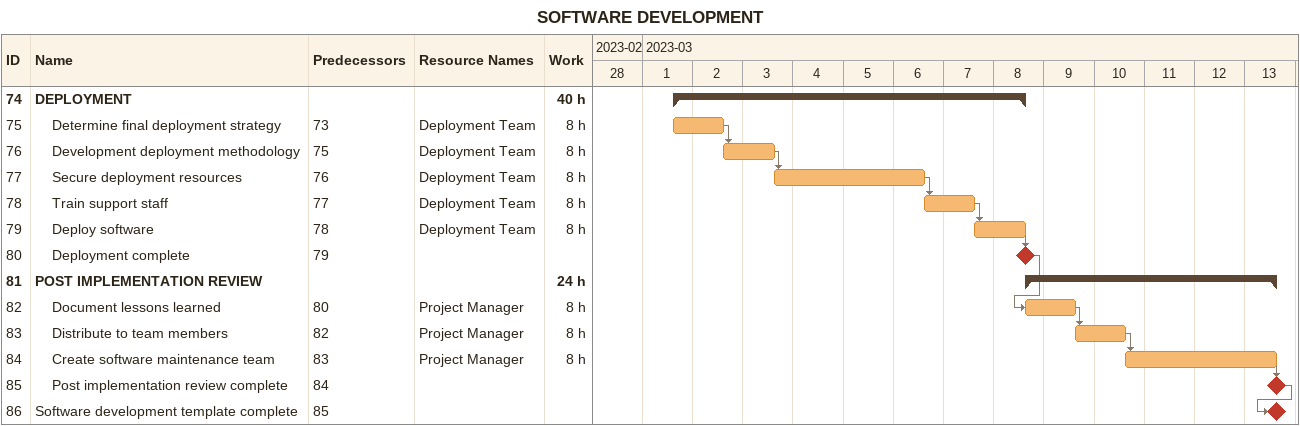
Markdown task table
SOFTWARE DEVELOPMENT

| ID | Level | Task | Start | Finish | Predecessors | Resources | Work (h) |
|---|---|---|---|---|---|---|---|
| 74 | 1 | **DEPLOYMENT** | 2023-03-01 | 2023-03-08 |  |  | 40 |
| 75 | 2 | Determine final deployment strategy | 2023-03-01 | 2023-03-02 | 73 | Deployment Team | 8 |
| 76 | 2 | Development deployment methodology | 2023-03-02 | 2023-03-03 | 75 | Deployment Team | 8 |
| 77 | 2 | Secure deployment resources | 2023-03-03 | 2023-03-06 | 76 | Deployment Team | 8 |
| 78 | 2 | Train support staff | 2023-03-06 | 2023-03-07 | 77 | Deployment Team | 8 |
| 79 | 2 | Deploy software | 2023-03-07 | 2023-03-08 | 78 | Deployment Team | 8 |
| 80 | 2 | Deployment complete (milestone) | 2023-03-08 | 2023-03-08 | 79 |  |  |
| 81 | 1 | **POST IMPLEMENTATION REVIEW** | 2023-03-08 | 2023-03-13 |  |  | 24 |
| 82 | 2 | Document lessons learned | 2023-03-08 | 2023-03-09 | 80 | Project Manager | 8 |
| 83 | 2 | Distribute to team members | 2023-03-09 | 2023-03-10 | 82 | Project Manager | 8 |
| 84 | 2 | Create software maintenance team | 2023-03-10 | 2023-03-13 | 83 | Project Manager | 8 |
| 85 | 2 | Post implementation review complete (milestone) | 2023-03-13 | 2023-03-13 | 84 |  |  |
| 86 | 1 | Software development template complete (milestone) | 2023-03-13 | 2023-03-13 | 85 |  |  |
